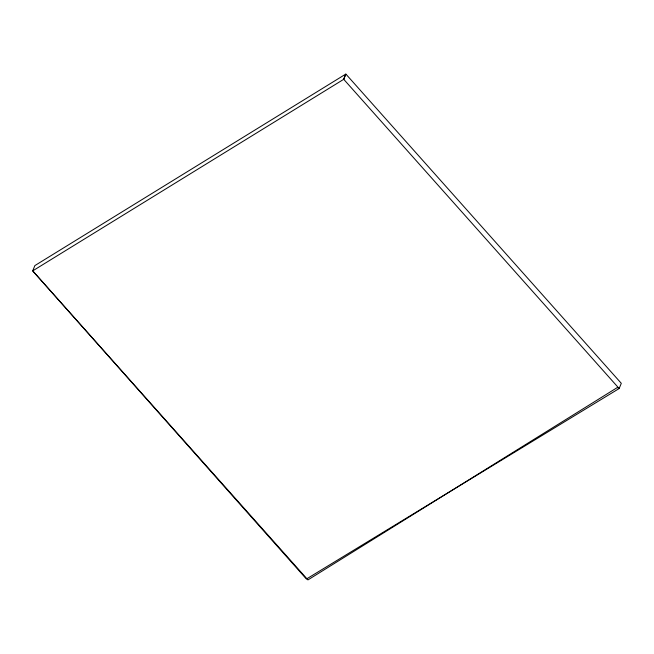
<?xml version="1.0" encoding="UTF-8"?>
<svg xmlns="http://www.w3.org/2000/svg" width="654" height="654" viewBox="0 0 654 654"><rect width="100%" height="100%" fill="white"/><g stroke="black" fill="none" stroke-linecap="round" stroke-linejoin="round"><path stroke-width="0.98" d="M343.595 79.387L345.786 74.09L34.883 265.581L32.7 270.879L306.432 579.027L619.15 388.533L621.3 383.318L345.884 74.09L343.734 79.306L32.7 270.879L307.944 579.91L617.204 387.609L618.978 388.337M343.734 79.306L619.15 388.533"/></g></svg>
